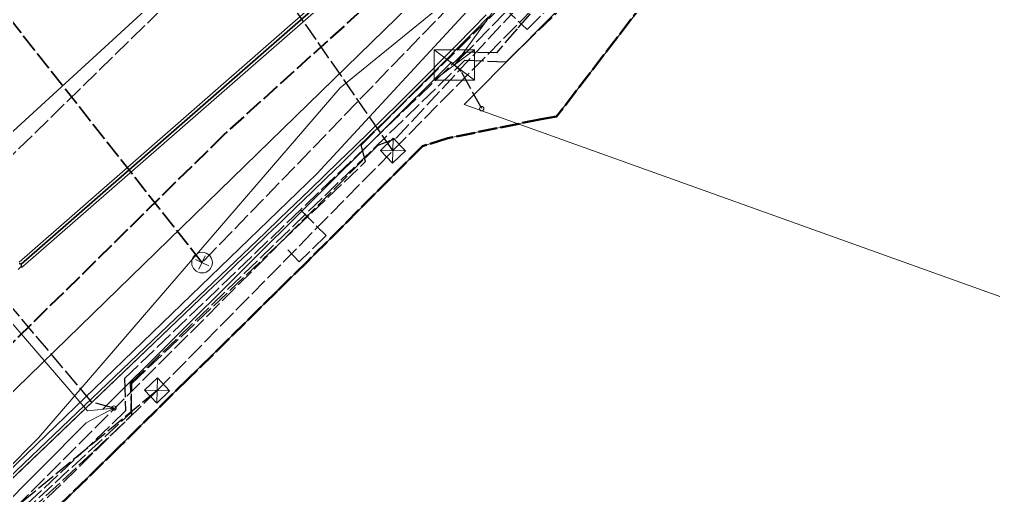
# Model space of a CAD drawing. Header units: metres. Extents: x 105014 to 106600, y 111320 to 118425.
# Drawn here: x 106001.1 to 106067, y 115532.5 to 115564.7 of the extents above; entities that cross this region are included whole.
import ezdxf

# ---------------------------------------------------------------- set-up
doc = ezdxf.new("R2010")
doc.units = ezdxf.units.M
doc.linetypes.add('DASHED', pattern=[1.524, 1.27, -0.254])
for name, color, linetype, lineweight in [('00-BASE-LIMITE', 7, 'DASHED', 50), ('00-BASE-UE', 42, 'DASHED', 25), ('10-PAV-CALZADA-BRT', 12, 'CONTINUOUS', 30), ('10-PAV-CALZADA-MIXTA', 8, 'CONTINUOUS', 30), ('10-PAV-SARDINEL', 252, 'CONTINUOUS', 13), ('20-EP-ZONA-DURA', 253, 'CONTINUOUS', 13), ('30-RED-ENEL-NODOS', 11, 'CONTINUOUS', 13), ('30-RED-ENEL-PROY', 1, 'DASHED', 25), ('30-RED-ETB-CAMARA', 151, 'CONTINUOUS', 13), ('30-RED-ETB-EXIST', 145, 'CONTINUOUS', 13), ('30-RED-ETB-PROY', 5, 'DASHED', 25), ('30-RED-MOVISTAR-PROY', 4, 'DASHED', 25), ('30-RED-VANTI-PROY', 2, 'DASHED', 25), ('35-RH-ACUE-MATRIZ-PJ', 150, 'DASHED', 40), ('35-RH-ACUE-MENOR-EXIST', 151, 'CONTINUOUS', 13), ('35-RH-ACUE-MENOR-PROY', 5, 'DASHED', 25), ('35-RH-PLUV-COLECTOR', 96, 'CONTINUOUS', 30), ('36-RH-SAN-COLECTOR-PROY', 6, 'DASHED', 35), ('36-RH-SAN-POZOS', 216, 'CONTINUOUS', 13), ('60-PREDIAL-LOTE', 42, 'CONTINUOUS', 13)]:
    doc.layers.add(name, color=color, linetype=linetype, lineweight=lineweight)

# ---------------------------------------------------------------- blocks, each defined once
blk = doc.blocks.new('CAM_ETB_T_13')
for p, q in [((-1.375, -1.025), (1.375, 1.025)), ((-1.375, 1.025), (1.375, -1.025))]:
    blk.add_line(p, q)
blk.add_lwpolyline([(-1.375, -1.025), (1.375, -1.025), (1.375, 1.025), (-1.375, 1.025)], close=True)
blk = doc.blocks.new('POSTE')
blk.add_circle((0, 0), 0.15)
blk = doc.blocks.new('CAJA_ENEL')
for p, q in [((-0.6, -0.6), (0.6, 0.6)), ((-0.6, 0.6), (0.6, -0.6))]:
    blk.add_line(p, q)
blk.add_lwpolyline([(-0.6, -0.6), (0.6, -0.6), (0.6, 0.6), (-0.6, 0.6)], close=True)
blk = doc.blocks.new('POZO_SAN')
for p, q in [((-0.5, 0), (0.5, 0)), ((0, -0.5), (0, 0.5))]:
    blk.add_line(p, q)
blk.add_circle((0, 0), 0.7)

msp = doc.modelspace()

# ---------------------------------------------------------------- linework, layer by layer
at = {"layer": '00-BASE-LIMITE'}
msp.add_lwpolyline([(106073.8867, 115574.0247), (106066.7305, 115576.5507), (106062.4125, 115578.3017), (106061.7289, 115576.4673), (106054.4105, 115579.1559), (106054.3413, 115579.0743), (106053.3475, 115578.8019), (106052.6159, 115577.8507), (106044.3849, 115567.1501), (106037.4605, 115558.1459), (106036.4125, 115557.9655), (106030.1125, 115556.6775), (106028.3901, 115556.1447), (106020.6137, 115548.3489), (106018.5469, 115546.3211), (106012.5735, 115540.4305), (106007.8525, 115535.7767), (106002.6677, 115530.6899)], dxfattribs=at)
at = {"layer": '00-BASE-UE'}
msp.add_lwpolyline([(106073.8867, 115574.0247), (106066.7305, 115576.5507), (106062.4125, 115578.3017), (106061.7289, 115576.4673), (106054.4105, 115579.1559), (106054.3413, 115579.0743), (106053.3475, 115578.8019), (106052.6159, 115577.8507), (106044.3849, 115567.1501), (106037.4605, 115558.1459), (106036.4125, 115557.9655), (106030.1125, 115556.6775), (106028.3901, 115556.1447), (106020.6137, 115548.3489), (106018.5469, 115546.3211), (106012.5735, 115540.4305), (106007.8525, 115535.7767), (106002.6677, 115530.6899)], dxfattribs=at)
at = {"layer": '10-PAV-CALZADA-BRT'}
for points in [[(105996.3221, 115553.1896), (106015.2871, 115570.5531)], [(106015.2871, 115570.5531), (105996.3222, 115553.1897)], [(106026.1743, 115569.9709), (106001.2051, 115548.1399), (106001.1883, 115548.1546), (106001.1693, 115548.1661), (106001.1485, 115548.1741), (106001.1267, 115548.1785), (106001.1044, 115548.1789), (106001.0824, 115548.1755)]]:
    msp.add_lwpolyline(points, dxfattribs=at)
at = {"layer": '10-PAV-CALZADA-MIXTA'}
for points in [[(106001.0131, 115547.7797), (106001.2009, 115547.9591), (106001.2143, 115547.9741), (106001.2252, 115547.9909), (106001.2333, 115548.0093), (106001.2384, 115548.0287), (106001.2405, 115548.0486), (106001.2393, 115548.0687), (106001.2351, 115548.0883), (106001.2279, 115548.107), (106001.2178, 115548.1243), (106001.2051, 115548.1399), (106026.1743, 115569.9709)], [(106032.7023, 115565.0375), (106031.7181, 115564.0265), (106030.7311, 115563.0201), (106029.7413, 115562.0183), (106028.7491, 115561.0207), (106027.7545, 115560.0273), (106026.7581, 115559.0379), (106025.7599, 115558.0521), (106024.7599, 115557.0699), (106023.7589, 115556.0909), (106022.7565, 115555.1149), (106021.7533, 115554.1417), (106020.7493, 115553.1713), (106019.7449, 115552.2031), (106018.7403, 115551.2373), (106017.7335, 115550.2717), (106016.7295, 115549.3101), (106015.7257, 115548.3499), (106014.7225, 115547.3913), (106013.7197, 115546.4335), (105976.7281, 115511.1011)]]:
    msp.add_lwpolyline(points, dxfattribs=at)
at = {"layer": '10-PAV-SARDINEL'}
for points in [[(106026.1743, 115569.9709), (106001.2051, 115548.1399), (106001.2178, 115548.1243), (106001.2279, 115548.107), (106001.2351, 115548.0883), (106001.2393, 115548.0687), (106001.2405, 115548.0486), (106001.2384, 115548.0287), (106001.2333, 115548.0093), (106001.2252, 115547.9909), (106001.2143, 115547.9741), (106001.2009, 115547.9591), (106001.0131, 115547.7797)], [(106001.0735, 115548.2905), (106026.0442, 115570.1228)], [(106026.3059, 115569.8203), (106001.3352, 115547.988), (106001.3051, 115547.9667), (106001.2735, 115547.952), (106001.2398, 115547.9429), (106001.2398, 115547.9429), (106001.2051, 115547.9399), (106001.1828, 115547.9418), (106001.2009, 115547.9591), (106001.2143, 115547.9741), (106001.2252, 115547.9909), (106001.2333, 115548.0093), (106001.2384, 115548.0287), (106001.2405, 115548.0486), (106001.2393, 115548.0687), (106001.2351, 115548.0883), (106001.2279, 115548.107), (106001.2178, 115548.1243), (106001.2051, 115548.1399), (106026.1743, 115569.9709)], [(105976.7281, 115511.1011), (106013.7197, 115546.4335), (106014.7225, 115547.3913), (106015.7257, 115548.3499), (106016.7295, 115549.3101), (106017.7335, 115550.2717), (106018.7403, 115551.2373), (106019.7449, 115552.2031), (106020.7493, 115553.1713), (106021.7533, 115554.1417), (106022.7565, 115555.1149), (106023.7589, 115556.0909), (106024.7599, 115557.0699), (106025.7599, 115558.0521), (106026.7581, 115559.0379), (106027.7545, 115560.0273), (106028.7491, 115561.0207), (106029.7413, 115562.0183), (106030.7311, 115563.0201), (106031.7181, 115564.0265), (106032.7023, 115565.0375)], [(106032.8459, 115564.8983), (106031.8612, 115563.8868), (106030.8737, 115562.8798), (106029.8834, 115561.8775), (106028.8907, 115560.8795), (106027.8956, 115559.8856), (106026.8988, 115558.8958), (106025.9002, 115557.9096), (106024.8999, 115556.9271), (106023.8986, 115555.9478), (106022.8959, 115554.9715), (106021.8925, 115553.998), (106020.8882, 115553.0274), (106019.8836, 115552.059), (106018.8788, 115551.0931), (106017.8719, 115550.1274), (106016.8678, 115549.1657), (106015.8639, 115548.2054), (106014.8607, 115547.2467), (106013.8578, 115546.2889), (105976.8662, 115510.9565)]]:
    msp.add_lwpolyline(points, dxfattribs=at)
at = {"layer": '20-EP-ZONA-DURA'}
for points in [[(106044.3849, 115567.1501), (106037.4605, 115558.1459), (106036.4125, 115557.9655), (106030.1125, 115556.6775), (106028.3901, 115556.1447), (106020.6137, 115548.3489), (106018.5469, 115546.3211), (106012.5735, 115540.4305), (106007.8525, 115535.7767), (106002.6677, 115530.6899)], [(105991.4059, 115524.844), (106013.8578, 115546.2889), (106014.8607, 115547.2467), (106015.8639, 115548.2054), (106016.8678, 115549.1657), (106017.8719, 115550.1274), (106018.8788, 115551.0931), (106019.8836, 115552.059), (106020.8882, 115553.0274), (106021.8925, 115553.998), (106022.8959, 115554.9715), (106023.8986, 115555.9478), (106024.8999, 115556.9271), (106025.9002, 115557.9096), (106026.8988, 115558.8958), (106027.8956, 115559.8856), (106028.8907, 115560.8795), (106029.8834, 115561.8775), (106030.8737, 115562.8798), (106031.8612, 115563.8868), (106032.8459, 115564.8983)]]:
    msp.add_lwpolyline(points, dxfattribs=at)
at = {"layer": '30-RED-ENEL-PROY'}
for points in [[(106026.3825, 115555.8355), (106047.3917, 115577.1291)], [(106016.1203, 115570.6899), (105996.7729, 115551.7781)], [(106026.3825, 115555.8355), (106016.1203, 115570.6899)], [(106010.4191, 115539.5961), (106026.3825, 115555.8355)], [(105980.1073, 115509.9405), (106010.4191, 115539.5961)], [(106010.4191, 115539.5961), (105995.1575, 115526.9633)]]:
    msp.add_lwpolyline(points, dxfattribs=at)
at = {"layer": '30-RED-ETB-EXIST'}
for points in [[(106030.544, 115561.632), (106033.391, 115565.568), (106044.383, 115576.22)], [(106007.499, 115538.407), (106005.714, 115538.228), (105984.842, 115562.441), (105983.428, 115561.586)], [(106007.499, 115538.407), (106006.736, 115538.338), (106030.349, 115561.828), (106030.544, 115561.632)], [(105956.253, 115487.577), (105956.191, 115487.639), (106005.613, 115537.41), (106007.499, 115538.407)]]:
    msp.add_lwpolyline(points, dxfattribs=at)
at = {"layer": '30-RED-ETB-PROY'}
for points in [[(106030.544, 115561.632), (106030.966, 115562.099), (106044.519, 115575.932)], [(106007.499, 115538.407), (106006.009, 115538.798), (105985.39, 115563.242), (105983.428, 115561.586)], [(106032.398, 115558.68), (106031.005, 115561.194), (106030.544, 115561.632)]]:
    msp.add_lwpolyline(points, dxfattribs=at)
at = {"layer": '30-RED-MOVISTAR-PROY'}
msp.add_lwpolyline([(105994.3475, 115525.1989), (106025.3767, 115556.1997), (106026.6077, 115556.6725), (106048.4259, 115580.1721), (106059.1081, 115589.7386)], dxfattribs=at)
at = {"layer": '30-RED-VANTI-PROY'}
msp.add_lwpolyline([(106001.2819, 115531.2845), (106008.6651, 115538.1045), (106008.7077, 115540.0701), (106024.5389, 115555.0947), (106024.2389, 115556.2041), (106033.7571, 115565.6421), (106035.4811, 115564.0477), (106040.1761, 115568.7901), (106048.8343, 115576.0473), (106052.9459, 115581.1393), (106056.7347, 115580.0923), (106072.0128, 115574.2432)], dxfattribs=at)
at = {"layer": '35-RH-ACUE-MATRIZ-PJ'}
msp.add_lwpolyline([(106041.2357, 115581.8805), (106032.117, 115572.4484), (106014.9319, 115556.9021), (105983.6243, 115526.0795), (105963.3237, 115506.2964), (105946.6149, 115487.5266), (105943.5833, 115483.3365), (105939.1083, 115474.7111), (105935.8903, 115467.5672), (105917.2024, 115477.506)], dxfattribs=at)
at = {"layer": '35-RH-ACUE-MENOR-EXIST'}
for points in [[(105999.62, 115533.4), (106021.23, 115554.26), (106038.25, 115572.71), (106046.8159, 115581.2855), (106047.2, 115581.67), (106051.27, 115586.6)], [(106034.76, 115569.82), (106022.81, 115560.09), (106002.39, 115536.4)], [(105941.61, 115473.6), (105954.06, 115487.66), (105988.4114, 115522.3028), (106002.39, 115536.4)]]:
    msp.add_lwpolyline(points, dxfattribs=at)
at = {"layer": '35-RH-ACUE-MENOR-PROY'}
for points in [[(106081.6206, 115631.3697), (106078.8935, 115625.1283), (106069.6021, 115611), (106065.0009, 115603.1491), (106061.7047, 115598.6091), (106058.9214, 115594.7769), (106058.3768, 115594.0261), (106057.8323, 115593.2754), (106057.508, 115592.7836), (106049.8515, 115581.1491), (106048.5837, 115579.2218), (106047.6619, 115578.8383), (106045.7477, 115576.7646), (106043.6396, 115574.3376), (106034.7986, 115564.087), (106033.3898, 115562.4558), (106031.2526, 115562.4963), (106020.1278, 115551.8293), (106008.2124, 115540.4042), (106008.2861, 115538.2142), (106005.9283, 115535.9366), (105986.7794, 115518.0839)], [(105979.4416, 115510.6825), (106006.1191, 115535.4571), (106008.7101, 115537.9419), (106008.6192, 115540.082), (106031.2653, 115561.9525), (106034.053, 115561.8586), (106048.8002, 115576.1267), (106058.5622, 115590.6054), (106060.8402, 115589.1468), (106062.4939, 115588.2137), (106068.3089, 115584.9325), (106070.1659, 115588.543), (106071.953, 115592.3308), (106072.4212, 115593.3301), (106073.8006, 115595.1272), (106074.8001, 115597.2949)], [(106020.1278, 115551.8293), (106021.8561, 115550.0807), (106020.0412, 115548.3136), (106019.2623, 115549.1161)]]:
    msp.add_lwpolyline(points, dxfattribs=at)
at = {"layer": '35-RH-PLUV-COLECTOR'}
msp.add_lwpolyline([(106042.0877, 115579.8827), (105968.2781, 115508.0215)], dxfattribs=at)
msp.add_lwpolyline([(106042.0877, 115579.8827), (105968.2781, 115508.0215)], dxfattribs=at)
at = {"layer": '36-RH-SAN-COLECTOR-PROY'}
for points in [[(106048.3419, 115584.3288), (106013.46, 115548.25)], [(106013.46, 115548.25), (105997.0293, 115569.1218)]]:
    msp.add_lwpolyline(points, dxfattribs=at)
at = {"layer": '60-PREDIAL-LOTE'}
msp.add_lwpolyline([(106050.5681, 115578.4931), (106051.5139, 115578.1568), (106075.8153, 115569.5163), (106072.0731, 115557.6238), (106068.3282, 115546.3669), (106068.1167, 115545.7312), (106031.2151, 115558.9568), (106031.7352, 115559.4818), (106050.2886, 115578.2109), (106050.3558, 115578.2906), (106050.423, 115578.3571), (106050.4955, 115578.4285), (106050.5681, 115578.4931)], close=True, dxfattribs=at)

# ---------------------------------------------------------------- block references
at = {"layer": '30-RED-ENEL-NODOS'}
for p, rotation in [((106026.3824, 115555.8354), 44), ((106010.419, 115539.5961), 43.5)]:
    msp.add_blockref('CAJA_ENEL', p, dxfattribs=dict(at, rotation=rotation))
at = {"layer": '30-RED-ETB-CAMARA'}
for name, p in [('CAM_ETB_T_13', (106030.544, 115561.632)), ('POSTE', (106032.398, 115558.68)), ('POSTE', (106007.499, 115538.407))]:
    msp.add_blockref(name, p, dxfattribs=at)
at = {"layer": '36-RH-SAN-POZOS', "rotation": 245}
msp.add_blockref('POZO_SAN', (106013.464, 115548.253), dxfattribs=at)

doc.saveas('drawing.dxf')
